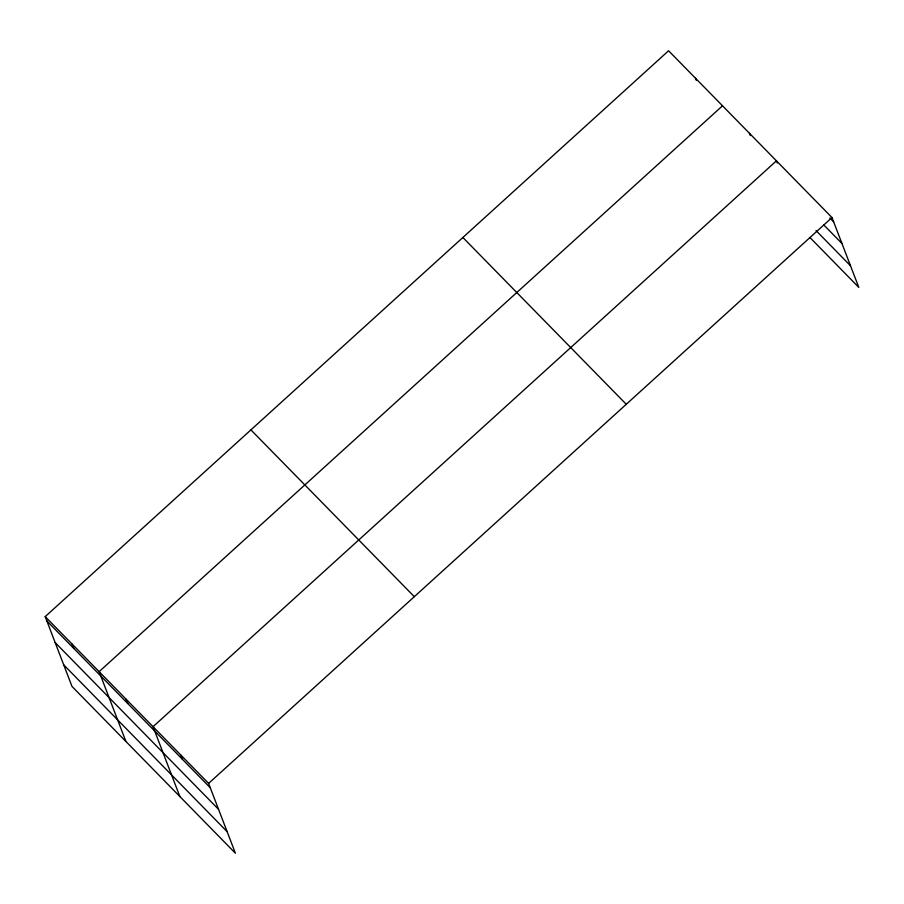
<?xml version="1.0" encoding="UTF-8"?>
<svg xmlns="http://www.w3.org/2000/svg" width="904" height="904" viewBox="0 0 904 904"><rect width="100%" height="100%" fill="white"/><g stroke="black" fill="none" stroke-linecap="round" stroke-linejoin="round"><path stroke-width="1.36" d="M45.2 616.618L208.598 783.406L235.413 853.24L72.004 686.452L45.2 616.618L668.587 50.76L831.996 217.548L858.8 287.382L809.95 237.526M722.511 105.802L99.124 671.661L125.927 741.495M208.598 783.406L831.996 217.548M829.827 217.966L833.657 221.875M823.759 224.915L841.952 243.492M816.018 230.565L850.506 265.765M462.871 237.492L626.269 404.28M250.916 429.886L414.314 596.674M46.861 620.946L210.259 787.734M55.155 642.563L218.565 809.351M63.709 664.835L227.107 831.623M777.27 163.002L776.434 160.844L153.047 726.692L179.851 796.526M749.472 133.317L750.309 135.487M695.549 78.275L696.385 80.445M180.823 755.055L182.484 759.383M126.085 699.176L127.746 703.504M72.162 644.134L73.823 648.462"/></g></svg>
